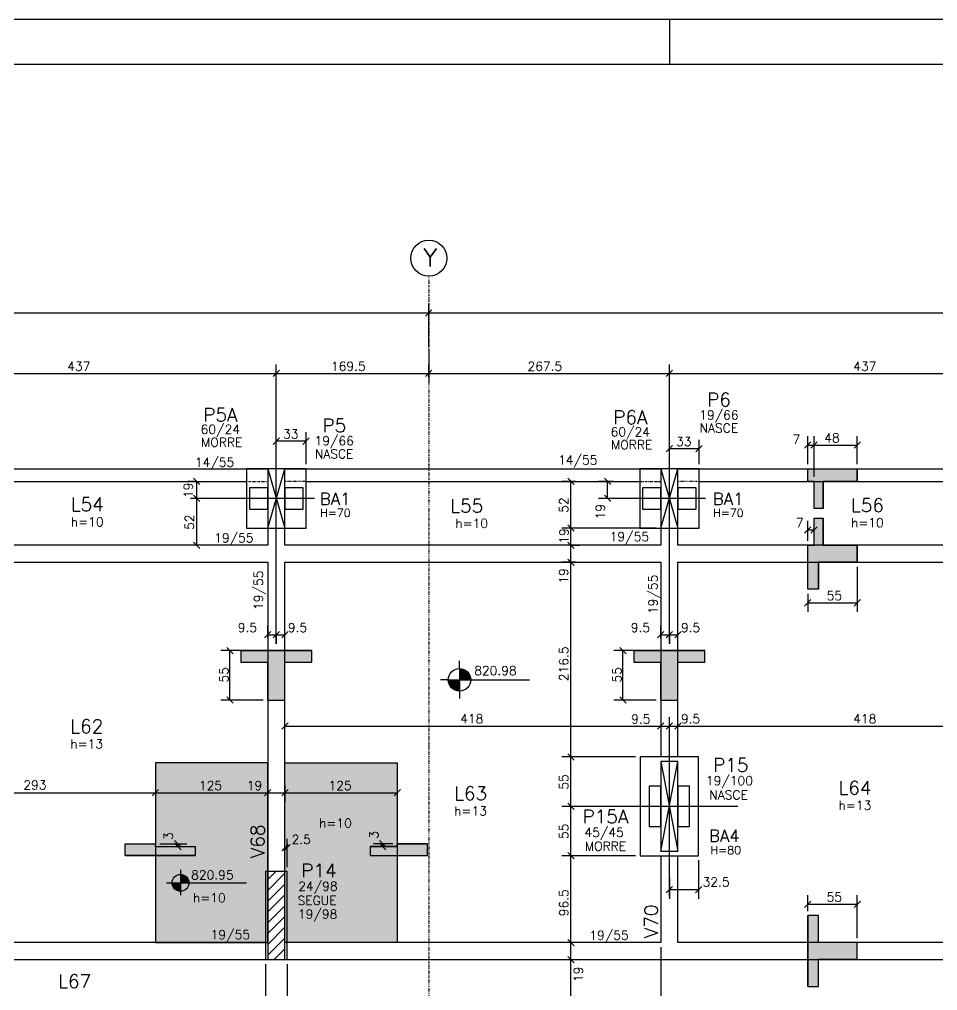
# Model space of a CAD drawing. Extents: x 2105 to 8289, y 869 to 3839.
# Drawn here: x 4229 to 5250, y 2759 to 3839 of the extents above; entities that cross this region are included whole.
import ezdxf

# ---------------------------------------------------------------- set-up
doc = ezdxf.new("R2010")
doc.units = 0
doc.header["$MEASUREMENT"] = 0
doc.linetypes.add('ESTILO_TQS_0004', pattern=[2, 0.5, -0.4, 0.1, -0.4, 0.1, -0.5])
for name, color, linetype in [('1', 1, 'CONTINUOUS'), ('2', 2, 'CONTINUOUS'), ('3', 3, 'CONTINUOUS'), ('4', 4, 'CONTINUOUS'), ('6', 6, 'CONTINUOUS'), ('7', 7, 'CONTINUOUS'), ('8', 8, 'CONTINUOUS'), ('9', 9, 'CONTINUOUS')]:
    doc.layers.add(name, color=color, linetype=linetype)
doc.styles.get("Standard").update_dxf_attribs({"font": 'ROMANS.SHX'})

msp = doc.modelspace()

# ---------------------------------------------------------------- linework, layer by layer
at = {"layer": '1', "linetype": 'Continuous'}
for p, q in [((4504.86, 3273.021), (4523.86, 3339.021)), ((4504.86, 3339.021), (4523.86, 3273.021)), ((4941.86, 3273.021), (4960.86, 3339.021)), ((4941.86, 3339.021), (4960.86, 3273.021)), ((4941.86, 2913.521), (4960.86, 3013.521)), ((4941.86, 3013.521), (4960.86, 2913.521))]:
    msp.add_line(p, q, dxfattribs=at)
msp.add_lwpolyline([(2105.09608, 868.924975), (8289.330405, 868.924975), (8289.330405, 3838.924975), (2105.09608, 3838.924975), (2105.09608, 868.924975)], dxfattribs=at)
at = {"layer": '2', "linetype": 'Continuous'}
for p, q in [((4680.324466, 3508.841025), (4687.395534, 3515.912093)), ((4680.324466, 3508.841025), (4687.395534, 3515.912093)), ((4510.824466, 3441.580604), (4517.895534, 3448.651672)), ((4510.824466, 3441.580604), (4517.895534, 3448.651672)), ((4680.324466, 3441.580604), (4687.395534, 3448.651672)), ((4680.324466, 3441.580604), (4687.395534, 3448.651672)), ((4680.324466, 3441.580604), (4687.395534, 3448.651672)), ((4680.324466, 3441.580604), (4687.395534, 3448.651672)), ((4947.824466, 3441.580604), (4954.895534, 3448.651672)), ((4947.824466, 3441.580604), (4954.895534, 3448.651672)), ((4517.895534, 3373.290329), (4510.824466, 3366.219261)), ((4550.895534, 3373.290329), (4543.824466, 3366.219261)), ((4954.895534, 3364.833644), (4947.824466, 3357.762577)), ((4987.895534, 3364.833644), (4980.824466, 3357.762577)), ((5101.739817, 3361.891119), (5108.810885, 3368.962187)), ((5108.739817, 3361.891119), (5115.810885, 3368.962187)), ((5108.739817, 3361.891119), (5115.810885, 3368.962187)), ((5156.739817, 3361.891119), (5163.810885, 3368.962187)), ((4429.32961, 3321.485466), (4422.258542, 3328.556534)), ((4845.507339, 3321.485466), (4838.436271, 3328.556534)), ((4886.167933, 3321.485466), (4879.096865, 3328.556534)), ((4429.32961, 3302.485466), (4422.258542, 3309.556534)), ((4429.32961, 3302.485466), (4422.258542, 3309.556534)), ((4514.36, 3306.021), (4514.36, 3306.021)), ((4886.167933, 3302.485466), (4879.096865, 3309.556534)), ((4951.36, 3306.021), (4951.36, 3306.021)), ((4845.507339, 3269.485466), (4838.436271, 3276.556534)), ((4845.507339, 3269.485466), (4838.436271, 3276.556534)), ((5101.739817, 3267.473405), (5108.810885, 3274.544473)), ((5108.739817, 3267.473405), (5115.810885, 3274.544473)), ((4429.32961, 3250.485466), (4422.258542, 3257.556534)), ((4845.507339, 3250.485466), (4838.436271, 3257.556534)), ((4845.507339, 3250.485466), (4838.436271, 3257.556534)), ((4845.507339, 3231.485466), (4838.436271, 3238.556534)), ((4845.507339, 3231.485466), (4838.436271, 3238.556534)), ((4845.507339, 3231.485466), (4838.436271, 3238.556534)), ((5101.739817, 3186.369845), (5108.810885, 3193.440912)), ((5156.739817, 3186.369845), (5163.810885, 3193.440912)), ((4501.324466, 3150.829577), (4508.395534, 3157.900644)), ((4510.824466, 3150.829577), (4517.895534, 3157.900644)), ((4510.824466, 3150.829577), (4517.895534, 3157.900644)), ((4520.324466, 3150.829577), (4527.395534, 3157.900644)), ((4938.324466, 3150.829577), (4945.395534, 3157.900644)), ((4947.824466, 3150.829577), (4954.895534, 3157.900644)), ((4947.824466, 3150.829577), (4954.895534, 3157.900644)), ((4957.324466, 3150.829577), (4964.395534, 3157.900644)), ((4466.217986, 3133.248921), (4459.146919, 3140.319989)), ((4903.217986, 3133.248921), (4896.146919, 3140.319989)), ((4466.217986, 3078.248921), (4459.146919, 3085.319989)), ((4903.217986, 3078.248921), (4896.146919, 3085.319989)), ((4520.324466, 3049.340762), (4527.395534, 3056.41183)), ((4938.324466, 3049.340762), (4945.395534, 3056.41183)), ((4938.324466, 3049.340762), (4945.395534, 3056.41183)), ((4947.824073, 3049.340762), (4954.895141, 3056.41183)), ((4947.824073, 3049.340762), (4954.895141, 3056.41183)), ((4957.324466, 3049.340762), (4964.395534, 3056.41183)), ((4957.324466, 3049.340762), (4964.395534, 3056.41183)), ((4845.507339, 3014.985466), (4838.436271, 3022.056534)), ((4845.507339, 3014.985466), (4838.436271, 3022.056534)), ((4376.324466, 2975.149668), (4383.395534, 2982.220736)), ((4376.324466, 2975.149668), (4383.395534, 2982.220736)), ((4501.324466, 2975.149668), (4508.395534, 2982.220736)), ((4501.324466, 2975.149668), (4508.395534, 2982.220736)), ((4520.324466, 2975.149668), (4527.395534, 2982.220736)), ((4520.324466, 2975.149668), (4527.395534, 2982.220736)), ((4645.324466, 2975.149668), (4652.395534, 2982.220736)), ((4845.507339, 2959.985466), (4838.436271, 2967.056534)), ((4845.507339, 2959.985466), (4838.436271, 2967.056534)), ((4951.36, 2963.521), (4951.36, 2963.521)), ((4401.30947, 2925.372415), (4408.380538, 2918.301348)), ((4401.30947, 2922.372415), (4408.380538, 2915.301348)), ((4527.395534, 2921.046692), (4520.324466, 2913.975624)), ((4529.895534, 2921.046692), (4522.824466, 2913.975624)), ((4628.982832, 2925.372415), (4636.0539, 2918.301348)), ((4628.982832, 2922.372415), (4636.0539, 2915.301348)), ((4845.507339, 2904.985466), (4838.436271, 2912.056534)), ((4845.507339, 2904.985466), (4838.436271, 2912.056534)), ((4954.895141, 2874.248966), (4947.824073, 2867.177898)), ((4987.395534, 2874.248966), (4980.324466, 2867.177898)), ((5101.739817, 2851.019682), (5108.810885, 2858.09075)), ((5156.739817, 2851.019682), (5163.810885, 2858.09075)), ((4514.36, 2842.021), (4514.36, 2842.021)), ((4845.507339, 2808.485466), (4838.436271, 2815.556534)), ((4845.507339, 2808.485466), (4838.436271, 2815.556534)), ((4845.507339, 2789.485466), (4838.436271, 2796.556534)), ((4845.507339, 2789.485466), (4838.436271, 2796.556534))]:
    msp.add_line(p, q, dxfattribs=at)
at = {"layer": '3', "linetype": 'Continuous'}
for p, q in [((4951.591223, 3838.924975), (4951.591223, 3788.925475)), ((4086.86, 3339.021), (4504.86, 3339.021)), ((4523.86, 3339.021), (4941.86, 3339.021)), ((4960.86, 3339.021), (5378.86, 3339.021)), ((4110.36, 3325.021), (4481.36, 3325.021)), ((4547.36, 3325.021), (4918.36, 3325.021)), ((4984.36, 3325.021), (5355.36, 3325.021)), ((4718.010555, 3116.755386), (4718.010555, 3125.33614)), ((4718.010555, 3116.755386), (4718.010555, 3091.755386)), ((4718.010555, 3116.148039), (4721.859679, 3116.148039)), ((4718.010555, 3115.35519), (4723.759017, 3115.35519)), ((4718.010555, 3114.562341), (4725.082813, 3114.562341)), ((4718.010555, 3113.76948), (4726.118074, 3113.76948)), ((4718.010555, 3112.97669), (4726.965413, 3112.97669)), ((4718.010555, 3112.183841), (4727.674423, 3112.183841)), ((4705.510555, 3104.255386), (4696.797679, 3104.255386)), ((4718.010507, 3103.462585), (4705.510507, 3103.462585)), ((4705.510555, 3104.255386), (4730.510555, 3104.255386)), ((4718.010507, 3102.669736), (4705.611501, 3102.669736)), ((4718.010507, 3101.876887), (4705.738864, 3101.876887)), ((4718.010507, 3101.084038), (4705.91949, 3101.084038)), ((4718.010555, 3111.39098), (4728.273759, 3111.39098)), ((4718.010555, 3110.598131), (4728.781781, 3110.598131)), ((4718.010555, 3109.805282), (4729.210935, 3109.805282)), ((4718.010555, 3109.012433), (4729.569993, 3109.012433)), ((4718.010555, 3108.219584), (4729.865299, 3108.219584)), ((4718.010555, 3107.426783), (4730.101571, 3107.426783)), ((4718.010555, 3106.633934), (4730.28215, 3106.633934)), ((4718.010555, 3105.841085), (4730.40956, 3105.841085)), ((4718.010555, 3105.048236), (4730.510555, 3105.048236)), ((4730.510555, 3104.255386), (4795.816678, 3104.255386)), ((4718.010507, 3100.291237), (4706.155763, 3100.291237)), ((4718.010507, 3099.49834), (4706.451068, 3099.49834)), ((4718.010507, 3098.705538), (4706.810127, 3098.705538)), ((4718.010507, 3097.912689), (4707.23928, 3097.912689)), ((4718.010507, 3097.11984), (4707.747302, 3097.11984)), ((4718.010507, 3096.326991), (4708.346687, 3096.326991)), ((4718.010507, 3095.53419), (4709.055648, 3095.53419)), ((4718.010507, 3094.741281), (4709.902988, 3094.741281)), ((4718.010507, 3093.94848), (4710.938249, 3093.94848)), ((4718.010507, 3093.155631), (4712.262044, 3093.155631)), ((4718.010507, 3092.362782), (4714.16143, 3092.362782)), ((4718.010555, 3091.755386), (4718.010555, 3083.535322)), ((4407.864846, 2892.856491), (4407.864846, 2864.647523)), ((4407.864846, 2887.752107), (4407.864846, 2869.002107)), ((4407.864846, 2887.296596), (4410.75169, 2887.296596)), ((4407.864846, 2886.701959), (4412.176193, 2886.701959)), ((4407.864846, 2886.107323), (4413.16904, 2886.107323)), ((4407.864846, 2885.512677), (4413.945486, 2885.512677)), ((4407.864846, 2884.918085), (4414.58099, 2884.918085)), ((4504.86, 2882.049937), (4513.831063, 2891.021)), ((4504.86, 2870.029122), (4523.86, 2889.029122)), ((4392.221285, 2878.377107), (4481.301929, 2878.377107)), ((4407.864811, 2877.782506), (4398.489811, 2877.782506)), ((4398.489846, 2878.377107), (4417.239846, 2878.377107)), ((4407.864811, 2877.187869), (4398.565556, 2877.187869)), ((4407.864811, 2876.593232), (4398.661079, 2876.593232)), ((4407.864811, 2875.998595), (4398.796548, 2875.998595)), ((4407.864811, 2875.403994), (4398.973753, 2875.403994)), ((4407.864811, 2874.809322), (4399.195232, 2874.809322)), ((4407.864811, 2874.214721), (4399.464525, 2874.214721)), ((4407.864846, 2884.323448), (4415.112747, 2884.323448)), ((4407.864846, 2883.728802), (4415.56225, 2883.728802)), ((4407.864846, 2883.134165), (4415.943266, 2883.134165)), ((4407.864846, 2882.539529), (4416.265132, 2882.539529)), ((4407.864846, 2881.944892), (4416.534425, 2881.944892)), ((4407.864846, 2881.350255), (4416.755904, 2881.350255)), ((4407.864846, 2880.755654), (4416.933109, 2880.755654)), ((4407.864846, 2880.161017), (4417.068543, 2880.161017)), ((4407.864846, 2879.56638), (4417.164101, 2879.56638)), ((4407.864846, 2878.971744), (4417.239846, 2878.971744)), ((4504.86, 2858.008307), (4523.86, 2877.008307)), ((4407.864811, 2873.620084), (4399.78639, 2873.620084)), ((4407.864811, 2873.025447), (4400.167407, 2873.025447)), ((4407.864811, 2872.43081), (4400.616945, 2872.43081)), ((4407.864811, 2871.836209), (4401.148666, 2871.836209)), ((4407.864811, 2871.241528), (4401.784171, 2871.241528)), ((4407.864811, 2870.646927), (4402.560617, 2870.646927)), ((4407.864811, 2870.05229), (4403.553464, 2870.05229)), ((4407.864811, 2869.457653), (4404.978003, 2869.457653)), ((4504.86, 2845.987491), (4523.86, 2864.987491)), ((4504.86, 2833.966676), (4523.86, 2852.966676)), ((4504.86, 2821.945861), (4523.86, 2840.945861)), ((4504.86, 2809.925045), (4523.86, 2828.925045)), ((4504.86, 2797.90423), (4523.86, 2816.90423)), ((4511.997585, 2793.021), (4523.86, 2804.883415))]:
    msp.add_line(p, q, dxfattribs=at)
at = {"layer": '3', "linetype": 'ESTILO_TQS_0004'}
for p, q in [((4481.36, 3325.021), (4504.86, 3325.021)), ((4547.36, 3325.021), (4523.86, 3325.021)), ((4918.36, 3325.021), (4941.86, 3325.021)), ((4984.36, 3325.021), (4960.86, 3325.021))]:
    msp.add_line(p, q, dxfattribs=at)
at = {"layer": '3', "linetype": 'Continuous'}
for points in [[(4481.36, 3273.021), (4547.36, 3273.021), (4547.36, 3339.021), (4481.36, 3339.021), (4481.36, 3273.021)], [(4918.36, 3273.021), (4984.36, 3273.021), (4984.36, 3339.021), (4918.36, 3339.021), (4918.36, 3273.021)], [(4504.86, 3273.021), (4504.86, 3254.021)], [(4523.86, 3254.021), (4523.86, 3273.021)], [(4941.86, 3273.021), (4941.86, 3254.021)], [(4960.86, 3254.021), (4960.86, 3273.021)], [(4504.86, 3254.021), (4086.86, 3254.021)], [(4941.86, 3254.021), (4523.86, 3254.021)], [(5378.86, 3254.021), (4960.86, 3254.021)], [(4086.86, 3235.021), (4504.86, 3235.021)], [(4504.86, 3235.021), (4504.86, 2891.021)], [(4523.86, 3235.021), (4941.86, 3235.021)], [(4523.86, 2891.021), (4523.86, 3235.021)], [(4941.86, 3235.021), (4941.86, 3018.521)], [(4960.86, 3235.021), (5378.86, 3235.021)], [(4960.86, 3018.521), (4960.86, 3235.021)], [(4918.86, 2908.521), (4983.86, 2908.521), (4983.86, 3018.521), (4918.86, 3018.521), (4918.86, 2908.521)], [(4941.86, 2908.521), (4941.86, 2812.021)], [(4960.86, 2812.021), (4960.86, 2908.521)], [(4502.36, 2812.021), (4117.36, 2812.021)], [(4941.86, 2812.021), (4526.36, 2812.021)], [(5378.86, 2812.021), (4960.86, 2812.021)], [(4117.36, 2793.021), (4502.36, 2793.021)], [(4526.36, 2793.021), (4951.36, 2793.021)], [(4951.36, 2793.021), (5388.36, 2793.021)]]:
    msp.add_lwpolyline(points, dxfattribs=at)
at = {"layer": '3', "linetype": 'ESTILO_TQS_0004'}
for points in [[(4504.86, 3012.021), (4379.86, 3012.021), (4379.86, 2812.021), (4504.86, 2812.021), (4504.86, 3012.021)], [(4523.86, 3012.021), (4648.86, 3012.021), (4648.86, 2812.021), (4523.86, 2812.021), (4523.86, 3012.021)]]:
    msp.add_lwpolyline(points, dxfattribs=at)
at = {"layer": '3', "linetype": 'Continuous'}
for centre, radius in [((4683.86, 3573.404115), 20), ((4718.010555, 3104.255386), 12.5), ((4407.864846, 2878.377107), 9.375)]:
    msp.add_circle(centre, radius, dxfattribs=at)
at = {"layer": '6', "linetype": 'Continuous'}
for p, q in [((5105.275351, 3325.021), (5105.275351, 3339.021)), ((5105.275351, 3339.021), (5160.275351, 3339.021)), ((5160.275351, 3325.021), (5160.275351, 3339.021)), ((5105.275351, 3325.021), (5112.275351, 3325.021)), ((5112.275351, 3295.021), (5112.275351, 3325.021)), ((5122.275351, 3295.021), (5122.275351, 3325.021)), ((5122.275351, 3325.021), (5160.275351, 3325.021)), ((5112.275351, 3295.021), (5112.275351, 3295.021)), ((5112.275351, 3254.021), (5112.275351, 3284.021)), ((5122.275351, 3254.021), (5122.275351, 3284.021)), ((5105.275351, 3235.021), (5105.275351, 3254.021)), ((5105.275351, 3254.021), (5112.275351, 3254.021)), ((5112.275351, 3254.021), (5112.275351, 3254.021)), ((5122.275351, 3254.021), (5160.275351, 3254.021)), ((5160.275351, 3235.021), (5160.275351, 3254.021)), ((5105.275351, 3205.021), (5105.275351, 3235.021)), ((5117.275351, 3205.021), (5117.275351, 3235.021)), ((5117.275351, 3235.021), (5160.275351, 3235.021)), ((4474.86, 3136.784455), (4504.86, 3136.784455)), ((4504.86, 3136.784455), (4523.86, 3136.784455)), ((4523.86, 3136.784455), (4553.86, 3136.784455)), ((4911.86, 3136.784455), (4941.86, 3136.784455)), ((4941.86, 3136.784455), (4960.86, 3136.784455)), ((4960.86, 3136.784455), (4990.86, 3136.784455)), ((4474.86, 3123.784455), (4504.86, 3123.784455)), ((4504.86, 3081.784455), (4504.86, 3123.784455)), ((4523.86, 3081.784455), (4523.86, 3123.784455)), ((4523.86, 3123.784455), (4553.86, 3123.784455)), ((4911.86, 3123.784455), (4941.86, 3123.784455)), ((4941.86, 3081.784455), (4941.86, 3123.784455)), ((4960.86, 3081.784455), (4960.86, 3123.784455)), ((4960.86, 3123.784455), (4990.86, 3123.784455)), ((4504.86, 3081.784455), (4523.86, 3081.784455)), ((4941.86, 3081.784455), (4960.86, 3081.784455)), ((4346.328543, 2921.836881), (4379.86, 2921.836881)), ((4360.86, 2921.836881), (4360.86, 2921.836881)), ((4379.86, 2918.836881), (4379.86, 2921.836881)), ((4379.86, 2918.836881), (4424.215208, 2918.836881)), ((4618.86, 2918.836881), (4648.86, 2918.836881)), ((4648.86, 2921.836881), (4682.391457, 2921.836881)), ((4648.86, 2918.836881), (4648.86, 2921.836881)), ((4667.86, 2921.836881), (4667.86, 2921.836881)), ((4346.328543, 2908.836881), (4424.215208, 2908.836881)), ((4618.86, 2908.836881), (4682.391457, 2908.836881)), ((5105.275351, 2812.021), (5105.275351, 2842.021)), ((5117.275351, 2812.021), (5117.275351, 2842.021)), ((5105.275351, 2793.021), (5105.275351, 2812.021)), ((5160.275351, 2812.021), (5117.275351, 2812.021)), ((5160.275351, 2793.021), (5160.275351, 2812.021)), ((5105.275351, 2763.021), (5105.275351, 2793.021)), ((5117.275351, 2763.021), (5117.275351, 2793.021)), ((5160.275351, 2793.021), (5117.275351, 2793.021))]:
    msp.add_line(p, q, dxfattribs=at)
msp.add_lwpolyline([(2255.098547, 918.92655), (8239.334811, 918.92655), (8239.334811, 3788.925475), (2255.098547, 3788.925475), (2255.098547, 918.92655)], dxfattribs=at)
at = {"layer": '7', "linetype": 'Continuous'}
for points in [[(4504.86, 3273.021), (4523.86, 3273.021), (4523.86, 3339.021), (4504.86, 3339.021), (4504.86, 3273.021)], [(4941.86, 3273.021), (4960.86, 3273.021), (4960.86, 3339.021), (4941.86, 3339.021), (4941.86, 3273.021)], [(4504.86, 3318.021), (4484.36, 3318.021), (4484.36, 3294.021), (4504.86, 3294.021), (4504.86, 3318.021)], [(4544.36, 3318.021), (4523.86, 3318.021), (4523.86, 3294.021), (4544.36, 3294.021), (4544.36, 3318.021)], [(4941.86, 3318.021), (4921.36, 3318.021), (4921.36, 3294.021), (4941.86, 3294.021), (4941.86, 3318.021)], [(4981.36, 3318.021), (4960.86, 3318.021), (4960.86, 3294.021), (4981.36, 3294.021), (4981.36, 3318.021)], [(4941.86, 2913.521), (4960.86, 2913.521), (4960.86, 3013.521), (4941.86, 3013.521), (4941.86, 2913.521)], [(4941.86, 2986.021), (4928.86, 2986.021), (4928.86, 2941.021), (4941.86, 2941.021), (4941.86, 2986.021)], [(4973.86, 2986.021), (4960.86, 2986.021), (4960.86, 2941.021), (4973.86, 2941.021), (4973.86, 2986.021)], [(4502.36, 2793.021), (4526.36, 2793.021), (4526.36, 2891.021), (4502.36, 2891.021), (4502.36, 2793.021)], [(4504.86, 2793.021), (4523.86, 2793.021), (4523.86, 2891.021), (4504.86, 2891.021), (4504.86, 2793.021)]]:
    msp.add_lwpolyline(points, dxfattribs=at)
at = {"layer": '8', "linetype": 'Continuous'}
for points in [[(5105.275351, 3339.021), (5160.275351, 3339.021), (5160.275351, 3325.021), (5122.275351, 3325.021), (5122.275351, 3295.021), (5112.275351, 3295.021), (5112.275351, 3325.021), (5105.275351, 3325.021), (5105.275351, 3339.021)], [(5112.275351, 3284.021), (5122.275351, 3284.021), (5122.275351, 3254.021), (5160.275351, 3254.021), (5160.275351, 3235.021), (5117.275351, 3235.021), (5117.275351, 3205.021), (5105.275351, 3205.021), (5105.275351, 3254.021), (5112.275351, 3254.021), (5112.275351, 3284.021)], [(4474.86, 3136.784455), (4474.86, 3123.784455), (4504.86, 3123.784455), (4504.86, 3081.784455), (4523.86, 3081.784455), (4523.86, 3123.784455), (4553.86, 3123.784455), (4553.86, 3136.784455), (4474.86, 3136.784455)], [(4911.86, 3136.784455), (4911.86, 3123.784455), (4941.86, 3123.784455), (4941.86, 3081.784455), (4960.86, 3081.784455), (4960.86, 3123.784455), (4990.86, 3123.784455), (4990.86, 3136.784455), (4911.86, 3136.784455)], [(4424.215208, 2908.836881), (4346.328543, 2908.836881), (4346.328543, 2921.836881), (4379.86, 2921.836881), (4379.86, 2918.836881), (4424.215208, 2918.836881), (4424.215208, 2908.836881)], [(4618.86, 2908.836881), (4682.391457, 2908.836881), (4682.391457, 2921.836881), (4648.86, 2921.836881), (4648.86, 2918.836881), (4618.86, 2918.836881), (4618.86, 2908.836881)], [(5105.275351, 2763.021), (5117.275351, 2763.021), (5117.275351, 2793.021), (5160.275351, 2793.021), (5160.275351, 2812.021), (5117.275351, 2812.021), (5117.275351, 2842.021), (5105.275351, 2842.021), (5105.275351, 2763.021)]]:
    msp.add_lwpolyline(points, dxfattribs=at)
for points in [[(5105.275351, 3325.021), (5160.275351, 3339.021), (5112.275351, 3325.021)], [(5105.275351, 3325.021), (5105.275351, 3339.021), (5160.275351, 3339.021)], [(5112.275351, 3325.021), (5160.275351, 3339.021), (5122.275351, 3325.021)], [(5122.275351, 3325.021), (5160.275351, 3339.021), (5160.275351, 3325.021)], [(5112.275351, 3295.021), (5122.275351, 3325.021), (5122.275351, 3295.021)], [(5112.275351, 3325.021), (5122.275351, 3325.021), (5112.275351, 3295.021)], [(5112.275351, 3284.021), (5122.275351, 3284.021), (5112.275351, 3254.021)], [(5122.275351, 3284.021), (5117.275351, 3235.021), (5112.275351, 3254.021)], [(5117.275351, 3235.021), (5122.275351, 3284.021), (5122.275351, 3254.021)], [(5117.275351, 3205.021), (5105.275351, 3205.021), (5112.275351, 3254.021)], [(5105.275351, 3205.021), (5105.275351, 3254.021), (5112.275351, 3254.021)], [(5117.275351, 3235.021), (5117.275351, 3205.021), (5112.275351, 3254.021)], [(5160.275351, 3235.021), (5117.275351, 3235.021), (5122.275351, 3254.021)], [(5160.275351, 3254.021), (5160.275351, 3235.021), (5122.275351, 3254.021)], [(4474.86, 3123.784455), (4504.86, 3123.784455), (4474.86, 3136.784455)], [(4504.86, 3123.784455), (4553.86, 3136.784455), (4474.86, 3136.784455)], [(4523.86, 3123.784455), (4553.86, 3136.784455), (4504.86, 3123.784455)], [(4553.86, 3123.784455), (4553.86, 3136.784455), (4523.86, 3123.784455)], [(4911.86, 3123.784455), (4941.86, 3123.784455), (4911.86, 3136.784455)], [(4941.86, 3123.784455), (4990.86, 3136.784455), (4911.86, 3136.784455)], [(4960.86, 3123.784455), (4990.86, 3136.784455), (4941.86, 3123.784455)], [(4990.86, 3123.784455), (4990.86, 3136.784455), (4960.86, 3123.784455)], [(4523.86, 3081.784455), (4504.86, 3123.784455), (4504.86, 3081.784455)], [(4523.86, 3123.784455), (4504.86, 3123.784455), (4523.86, 3081.784455)], [(4960.86, 3081.784455), (4941.86, 3123.784455), (4941.86, 3081.784455)], [(4960.86, 3123.784455), (4941.86, 3123.784455), (4960.86, 3081.784455)], [(4379.86, 2921.836881), (4346.328543, 2908.836881), (4346.328543, 2921.836881)], [(4379.86, 2918.836881), (4346.328543, 2908.836881), (4379.86, 2921.836881)], [(4379.86, 2918.836881), (4424.215208, 2908.836881), (4346.328543, 2908.836881)], [(4424.215208, 2918.836881), (4424.215208, 2908.836881), (4379.86, 2918.836881)], [(4648.86, 2918.836881), (4618.86, 2918.836881), (4682.391457, 2908.836881)], [(4618.86, 2918.836881), (4618.86, 2908.836881), (4682.391457, 2908.836881)], [(4682.391457, 2921.836881), (4648.86, 2921.836881), (4682.391457, 2908.836881)], [(4648.86, 2921.836881), (4648.86, 2918.836881), (4682.391457, 2908.836881)], [(5105.275351, 2842.021), (5117.275351, 2763.021), (5117.275351, 2842.021)], [(5105.275351, 2842.021), (5105.275351, 2763.021), (5117.275351, 2763.021)], [(5117.275351, 2763.021), (5117.275351, 2793.021), (5117.275351, 2842.021)], [(5117.275351, 2842.021), (5117.275351, 2793.021), (5117.275351, 2812.021)], [(5117.275351, 2793.021), (5160.275351, 2793.021), (5117.275351, 2812.021)], [(5117.275351, 2812.021), (5160.275351, 2793.021), (5160.275351, 2812.021)]]:
    msp.add_solid(points, dxfattribs=at)
at = {"layer": '9', "linetype": 'ESTILO_TQS_0004'}
msp.add_line((4683.86, 3553.404115), (4683.86, 1876.193711), dxfattribs=at)
at = {"layer": '9', "linetype": 'Continuous'}
for p, q in [((4683.86, 3474.710201), (4683.86, 3522.376559)), ((2769.36, 3512.376559), (4683.86, 3512.376559)), ((4683.86, 3512.376559), (6259.36, 3512.376559)), ((4683.86, 3469.710201), (4683.86, 3435.116138)), ((4514.36, 3144.365111), (4514.36, 3455.116138)), ((4683.86, 3440.116138), (4683.86, 3455.116138)), ((4683.86, 3440.116138), (4683.86, 3455.116138)), ((4951.36, 3144.365111), (4951.36, 3455.116138)), ((4951.36, 3432.696866), (4951.36, 3455.116138)), ((4951.36, 3344.021), (4951.36, 3455.116138)), ((4077.36, 3445.116138), (4514.36, 3445.116138)), ((4514.36, 3445.116138), (4683.86, 3445.116138)), ((4683.86, 3445.116138), (4951.36, 3445.116138)), ((4951.36, 3445.116138), (5388.36, 3445.116138)), ((4514.36, 3363.063536), (4514.36, 3379.754795)), ((4547.36, 3344.021), (4547.36, 3379.754795)), ((4951.36, 3349.021), (4951.36, 3371.298111)), ((4984.36, 3344.021), (4984.36, 3371.298111)), ((5105.275351, 3344.021), (5105.275351, 3375.426653)), ((5112.275351, 3330.021), (5112.275351, 3375.426653)), ((5160.275351, 3344.021), (5160.275351, 3375.426653)), ((4547.36, 3369.754795), (4514.36, 3369.754795)), ((4984.36, 3361.298111), (4951.36, 3361.298111)), ((5105.275351, 3365.426653), (5112.275351, 3365.426653)), ((5112.275351, 3365.426653), (5160.275351, 3365.426653)), ((4424.154368, 3325.021), (4415.794076, 3325.021)), ((4425.794076, 3306.021), (4425.794076, 3325.021)), ((4847.075821, 3325.021), (4831.971805, 3325.021)), ((4841.971805, 3273.021), (4841.971805, 3325.021)), ((4889.324281, 3325.021), (4872.632399, 3325.021)), ((4882.632399, 3306.021), (4882.632399, 3325.021)), ((4556.79065, 3306.021), (4418.794076, 3306.021)), ((4425.794076, 3254.021), (4425.794076, 3306.021)), ((4991.695732, 3306.021), (4872.632399, 3306.021)), ((5105.275351, 3259.021), (5105.275351, 3281.008939)), ((5112.275351, 3264.587303), (5112.275351, 3281.008939)), ((4936.86, 3273.021), (4831.971805, 3273.021)), ((4841.971805, 3254.021), (4841.971805, 3273.021)), ((5105.275351, 3271.008939), (5112.275351, 3271.008939)), ((4841.96649, 3254.021), (4851.971805, 3254.021)), ((4841.971805, 3235.021), (4841.971805, 3254.021)), ((4846.971805, 3235.021), (4831.971805, 3235.021)), ((4841.235394, 3235.021), (4851.971805, 3235.021)), ((4841.971805, 3018.521), (4841.971805, 3235.021)), ((5160.275351, 3230.021), (5160.275351, 3179.905378)), ((5105.275351, 3200.021), (5105.275351, 3179.905378)), ((5105.275351, 3189.905378), (5160.275351, 3189.905378)), ((4504.86, 3150.989424), (4504.86, 3164.365111)), ((4941.86, 3150.989424), (4941.86, 3164.365111)), ((4504.86, 3154.365111), (4514.36, 3154.365111)), ((4514.36, 3154.365111), (4523.86, 3154.365111)), ((4514.36, 3153.338076), (4514.36, 3144.365111)), ((4941.86, 3154.365111), (4951.36, 3154.365111)), ((4951.36, 3154.365111), (4960.86, 3154.365111)), ((4951.36, 3153.338076), (4951.36, 3144.365111)), ((4476.351205, 3136.784455), (4452.682453, 3136.784455)), ((4462.682453, 3081.784455), (4462.682453, 3136.784455)), ((4913.351205, 3136.784455), (4889.682453, 3136.784455)), ((4899.682453, 3081.784455), (4899.682453, 3136.784455)), ((4499.86, 3081.784455), (4452.682453, 3081.784455)), ((4936.86, 3081.784455), (4889.682453, 3081.784455)), ((4951.359607, 2863.350471), (4951.359607, 3062.876296)), ((4523.86, 3052.876296), (4941.86, 3052.876296)), ((4941.86, 3052.876296), (4951.359607, 3052.876296)), ((4951.359607, 3052.876296), (4960.86, 3052.876296)), ((4960.86, 3052.876296), (5378.86, 3052.876296)), ((4913.86, 3018.521), (4831.971805, 3018.521)), ((4841.971805, 2963.521), (4841.971805, 3018.521)), ((4523.86, 2986.977912), (4523.86, 2968.685202)), ((4648.86, 2986.977912), (4648.86, 2968.685202)), ((4086.86, 2978.685202), (4379.86, 2978.685202)), ((4379.86, 2978.685202), (4504.86, 2978.685202)), ((4504.86, 2980.553558), (4504.86, 2968.685202)), ((4504.86, 2978.685202), (4523.86, 2978.685202)), ((4523.86, 2980.441657), (4523.86, 2968.685202)), ((4523.86, 2978.685202), (4648.86, 2978.685202)), ((5027.537751, 2963.521), (4831.971805, 2963.521)), ((4841.971805, 2908.521), (4841.971805, 2963.521)), ((4384.86, 2921.836881), (4414.845004, 2921.836881)), ((4400.867921, 2918.836881), (4414.845004, 2918.836881)), ((4404.845004, 2921.836881), (4404.845004, 2918.836881)), ((4523.86, 2912.261108), (4523.86, 2927.511158)), ((4526.36, 2917.511158), (4523.86, 2917.511158)), ((4526.36, 2896.021), (4526.36, 2927.511158)), ((4643.86, 2921.836881), (4622.518366, 2921.836881)), ((4636.238248, 2918.836881), (4622.518366, 2918.836881)), ((4632.518366, 2921.836881), (4632.518366, 2918.836881)), ((4913.86, 2908.521), (4831.971805, 2908.521)), ((4841.971805, 2812.021), (4841.971805, 2908.521)), ((4983.86, 2903.521), (4983.86, 2860.713432)), ((4951.359607, 2883.663267), (4951.359607, 2860.713432)), ((4983.86, 2870.713432), (4951.359607, 2870.713432)), ((5105.275351, 2847.021), (5105.275351, 2864.555216)), ((5160.275351, 2817.021), (5160.275351, 2864.555216)), ((5105.275351, 2854.555216), (5160.275351, 2854.555216)), ((4841.971805, 2793.021), (4841.971805, 2812.021)), ((4941.86, 2807.021), (4941.86, 2708.433645)), ((4502.36, 2788.021), (4502.36, 2677.307114)), ((4526.36, 2788.021), (4526.36, 2708.433645)), ((4841.971805, 2641.021), (4841.971805, 2793.021))]:
    msp.add_line(p, q, dxfattribs=at)
for points in [[(4379.86, 2812.021), (4504.86, 2812.021), (4504.86, 3012.021), (4379.86, 3012.021), (4379.86, 2812.021)], [(4523.86, 3012.021), (4648.86, 3012.021), (4648.86, 2812.021), (4523.86, 2812.021), (4523.86, 3012.021)]]:
    msp.add_lwpolyline(points, dxfattribs=at)
for points in [[(4379.86, 2812.021), (4504.86, 2812.021), (4504.86, 3012.021)], [(4379.86, 2812.021), (4504.86, 3012.021), (4379.86, 3012.021)], [(4379.86, 2812.021), (4379.86, 3012.021), (4379.86, 2812.021)], [(4523.86, 3012.021), (4648.86, 3012.021), (4648.86, 2812.021)], [(4523.86, 3012.021), (4648.86, 2812.021), (4523.86, 2812.021)], [(4523.86, 3012.021), (4523.86, 2812.021), (4523.86, 3012.021)]]:
    msp.add_solid(points, dxfattribs=at)

# ---------------------------------------------------------------- texts
at = {"layer": '2', "linetype": 'Continuous'}
for s, p in [('437', (4281.86, 3448.116138)), ('169.5', (4575.11, 3448.116138)), ('267.5', (4793.61, 3448.116138)), ('437', (5155.86, 3448.116138)), ('33', (4521.86, 3372.754795)), ('33', (4958.86, 3364.298111)), ('7', (5088.23933, 3366.862979)), ('48', (5123.520657, 3368.426653)), ('7', (5091.942021, 3274.008939)), ('55', (5126.275351, 3192.905378)), ('9.5', (4471.52667, 3157.365111)), ('9.5', (4527.19333, 3157.365111)), ('9.5', (4908.52667, 3157.365111)), ('9.5', (4964.19333, 3157.365111)), ('418', (4718.86, 3055.876296)), ('9.5', (4908.871169, 3055.672643)), ('9.5', (4964.19333, 3055.876296)), ('418', (5155.86, 3055.876296)), ('293', (4233.110364, 2982.291836)), ('125', (4428.36, 2981.685202)), ('19', (4481.52667, 2981.685202)), ('125', (4572.36, 2981.685202)), ('2.5', (4531.325887, 2921.717046)), ('32.5', (4988.318012, 2874.292459)), ('55', (5126.275351, 2857.555216))]:
    msp.add_text(s, height=10, dxfattribs=at).set_placement(p)
for s, p in [('19', (4421.419411, 3306.512433)), ('52', (4838.971805, 3290.021)), ('19', (4879.632399, 3282.68767)), ('52', (4422.794076, 3271.021)), ('19', (4839.215504, 3255.639926)), ('19', (4838.728106, 3211.295243)), ('216.5', (4838.971805, 3102.771)), ('55', (4461.060914, 3101.23061)), ('55', (4898.060914, 3101.23061)), ('55', (4838.971805, 2982.021)), ('55', (4838.971805, 2927.021)), ('3', (4399.308002, 2925.99472)), ('3', (4627.830647, 2927.4439)), ('96.5', (4838.971805, 2841.271)), ('19', (4855.141259, 2767.94452))]:
    msp.add_text(s, height=10, rotation=90, dxfattribs=at).set_placement(p)
at = {"layer": '3', "linetype": 'Continuous'}
for s, height, p in [('19/66', 10, (4984.577676, 3393.904375)), ('60/24', 10, (4430.29642, 3377.88635)), ('60/24', 10, (4886.152923, 3375.099241)), ('NASCE', 10, (4984.967481, 3379.358755)), ('MORRE', 10, (4430.686225, 3363.535632)), ('19/66', 10, (4556.833341, 3365.166872)), ('MORRE', 10, (4886.542728, 3360.748523)), ('NASCE', 10, (4557.223146, 3350.621252)), ('14/55', 10, (4423.804004, 3341.326714)), ('14/55', 10, (4827.679803, 3343.827066)), ('h=10', 10, (4285.844955, 3274.986209)), ('H=70', 9, (4563.092652, 3285.524165)), ('H=70', 9, (5000.092652, 3285.524165)), ('h=10', 10, (4713.358547, 3273.316234)), ('h=10', 10, (5153.318632, 3273.992056)), ('19/55', 10, (4445.278294, 3257.132537)), ('19/55', 10, (4885.070142, 3258.501743)), ('820.98', 10, (4734.415093, 3109.579011)), ('h=13', 10, (4285.255987, 3028.027391)), ('19/100', 10, (4991.992124, 2987.112417)), ('NASCE', 10, (4995.811962, 2971.286014)), ('h=13', 10, (4712.060191, 2953.464841)), ('h=13', 10, (5139.445587, 2959.615831)), ('h=10', 10, (4561.89584, 2939.841135)), ('45/45', 10, (4857.013763, 2929.501396)), ('MORRE', 10, (4857.424781, 2914.208119)), ('H=80', 9, (4997.149498, 2910.318638)), ('820.95', 10, (4419.664187, 2882.250403)), ('24/98', 10, (4538.75664, 2869.631546)), ('h=10', 10, (4421.657995, 2856.790248)), ('SEGUE', 10, (4537.9329, 2853.805143)), ('19/98', 10, (4538.440413, 2838.641315)), ('19/55', 10, (4441.358146, 2815.835989)), ('19/55', 10, (4862.378271, 2815.155557))]:
    msp.add_text(s, height=height, dxfattribs=at).set_placement(p)
for p in [(4499.528282, 3181.959222), (4938.11, 3177.417555)]:
    msp.add_text('19/55', height=10, rotation=90, dxfattribs=at).set_placement(p)
at = {"layer": '4', "linetype": 'Continuous'}
for s, height, p in [('P6', 15, (4993.389483, 3408.433407)), ('P5A', 15, (4433.163004, 3391.619414)), ('P6A', 15, (4889.019507, 3388.832304)), ('P5', 15, (4565.645148, 3379.695905)), ('L54', 15, (4285.844955, 3291.986209)), ('BA1', 13.5, (4562.660435, 3298.778287)), ('BA1', 13.5, (4999.660435, 3298.778287)), ('L56', 15, (5153.318632, 3290.992056)), ('L55', 15, (4707.720298, 3290.316234)), ('L62', 15, (4285.255987, 3045.027391)), ('P15', 15, (5000.048834, 3002.036563)), ('L63', 15, (4712.060191, 2970.464841)), ('L64', 15, (5139.445587, 2976.615831)), ('P15A', 15, (4854.910567, 2944.665796)), ('BA4', 13.5, (4995.359054, 2924.025502)), ('P14', 15, (4542.169772, 2884.555692)), ('L67', 15, (4271.804263, 2761.452034))]:
    msp.add_text(s, height=height, dxfattribs=at).set_placement(p)
for s, p in [('V68', (4501.11, 2906.021)), ('V70', (4938.616322, 2816.993117))]:
    msp.add_text(s, height=15, rotation=90, dxfattribs=at).set_placement(p)
at = {"layer": '6', "linetype": 'Continuous'}
msp.add_text('Y', height=20, dxfattribs=at).set_placement((4677.870717, 3564.039935))

doc.saveas('drawing.dxf')
